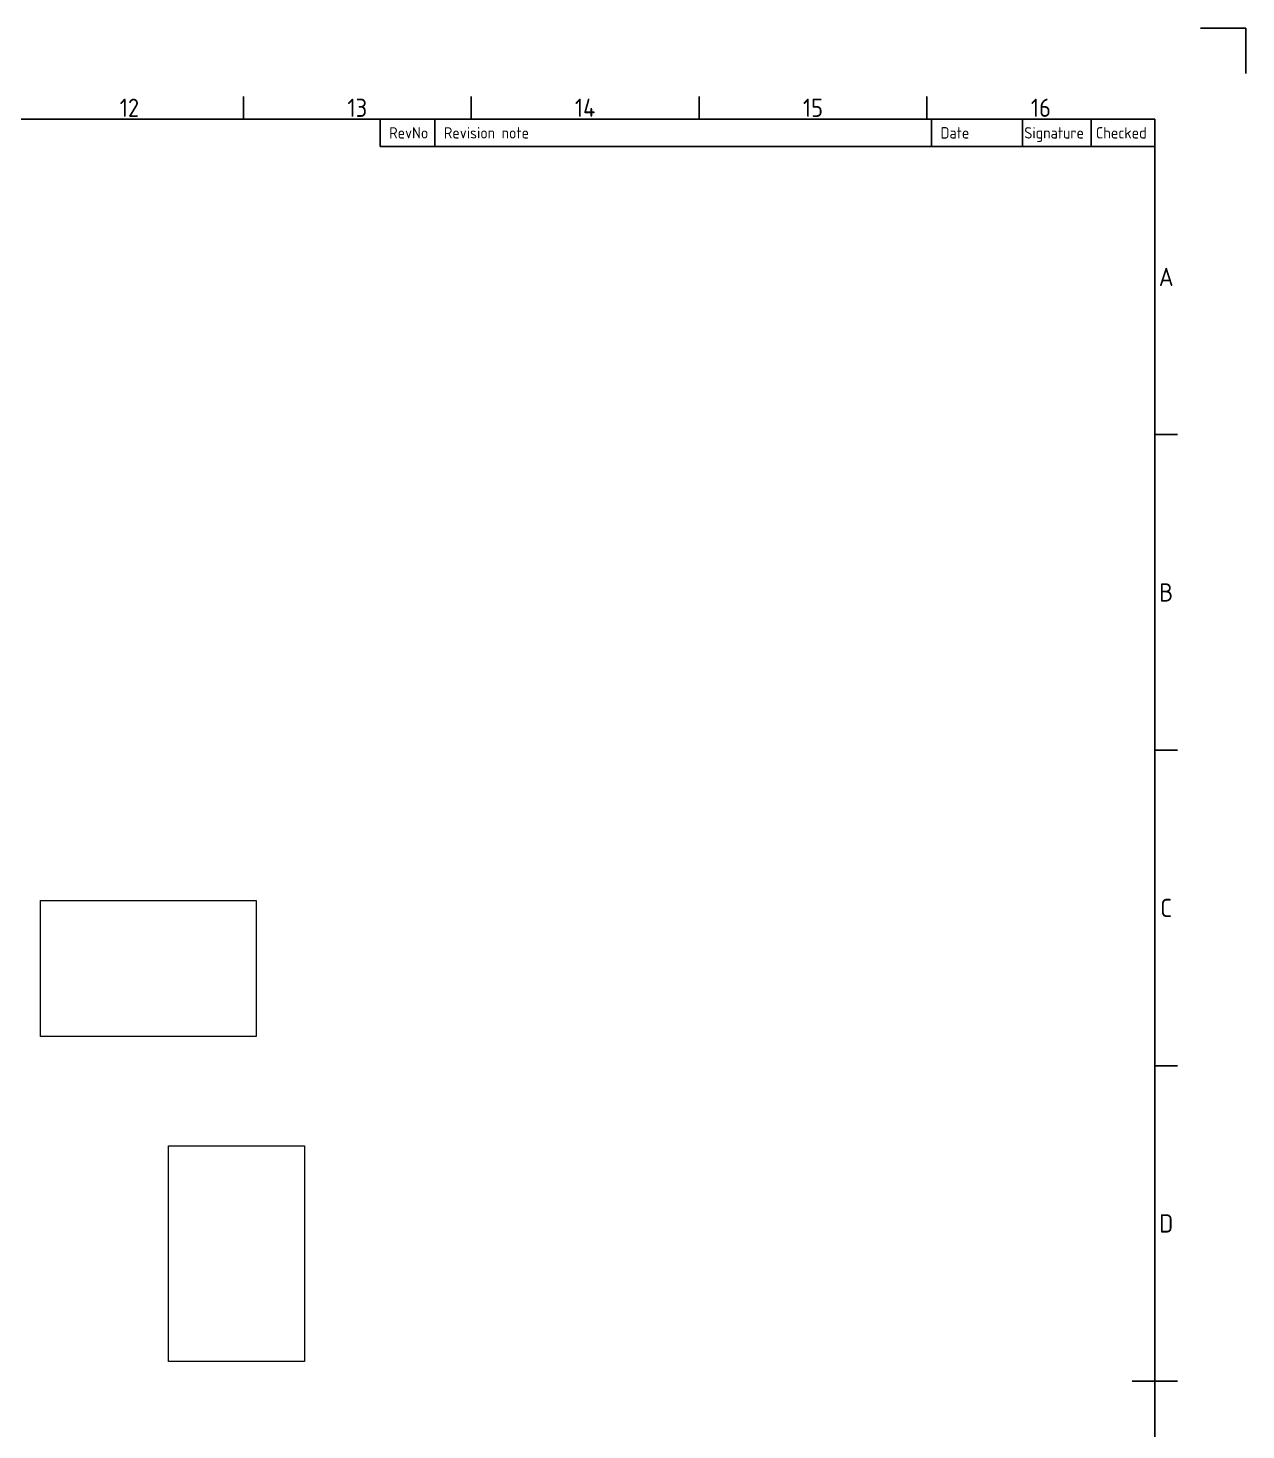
# Model space of a CAD drawing. Header units: millimetres. Extents: x -423347 to 1063494, y -223262 to 828147.
# Drawn here: x 590448 to 1063494, y 283488 to 828147 of the extents above; entities that cross this region are included whole.
import ezdxf
from ezdxf.enums import TextEntityAlignment as Align

# ---------------------------------------------------------------- set-up
doc = ezdxf.new("R2010")
doc.units = ezdxf.units.MM
doc.layers.add('Title Block', color=7, linetype='Continuous')
doc.styles.add('ISO Proportional', font='isocp.shx')

# ---------------------------------------------------------------- blocks, each defined once
blk = doc.blocks.new('ISO A1 title block')
at = {"layer": 'Title Block'}
for p, q in [((840, 594), (830, 594)), ((840, 584), (840, 594)), ((620, 574), (620, 579)), ((670, 574), (670, 579)), ((720, 574), (720, 579)), ((770, 574), (770, 579)), ((820, 574), (20, 574)), ((650, 568), (650, 574)), ((662, 568), (662, 574)), ((771, 568), (771, 574)), ((791, 568), (791, 574)), ((806, 568), (806, 574)), ((820, 20), (820, 574)), ((650, 568), (820, 568)), ((820, 504.75), (825, 504.75)), ((820, 435.5), (825, 435.5)), ((820, 366.25), (825, 366.25)), ((815, 297), (825, 297))]:
    blk.add_line(p, q, dxfattribs=at)
at = {"layer": 'Title Block', "style": 'ISO Proportional'}
for s, p in [('12', (595, 576.5)), ('13', (645, 576.5)), ('14', (695, 576.5)), ('15', (745, 576.5)), ('16', (795, 576.5)), ('A', (822.5, 539.375)), ('B', (822.5, 470.125)), ('C', (822.5, 400.875)), ('D', (822.5, 331.625))]:
    blk.add_text(s, height=4, dxfattribs=at).set_placement(p, align=Align.MIDDLE)
for s, p in [('RevNo', (652, 571)), ('Revision note', (664, 571)), ('Date', (773, 571)), ('Signature', (791.361, 571)), ('Checked', (807.083, 571))]:
    blk.add_text(s, height=2.5, dxfattribs=at).set_placement(p, align=Align.MIDDLE_LEFT)
at = {"layer": 'Title Block', "style": 'ISO Proportional', "flags": 8}
for tag, p in [('DESIGNED_BY', (652, 43)), ('CHECKED_BY', (684, 43)), ('APPROVED_BY_DATE', (709, 43)), ('FILENAME', (747, 43)), ('DATE', (772, 43)), ('SCALE', (802, 43)), ('EDITION', (787, 23)), ('SHEET', (802, 23))]:
    blk.add_attdef(tag, text='', height=2.5, dxfattribs=at).set_placement(p, align=Align.MIDDLE_LEFT)
for tag, height, p in [('TITLE', 5, (772.5, 35)), ('OWNER', 5, (687.5, 30)), ('DRAWING_NUMBER', 3, (755, 25))]:
    blk.add_attdef(tag, text='', height=height, dxfattribs=at).set_placement(p, align=Align.MIDDLE)

msp = doc.modelspace()

# ---------------------------------------------------------------- linework, layer by layer
at = {"lineweight": 0}
for points in [[(595316.128, 436396.886), (595316.128, 489249.15), (679038.784, 489249.15), (679038.784, 436396.886)], [(645000.55, 393838.613), (697852.814, 393838.613), (697852.814, 310115.957), (645000.55, 310115.957)]]:
    msp.add_lwpolyline(points, close=True, dxfattribs=at)

# ---------------------------------------------------------------- block references
at = {"layer": 'Title Block', "xscale": 1770.048651675113, "yscale": 1770.048651675113, "zscale": 1770.048651675113}
msp.add_blockref('ISO A1 title block', (-423346.992, -223261.641), dxfattribs=at)

doc.saveas('drawing.dxf')
